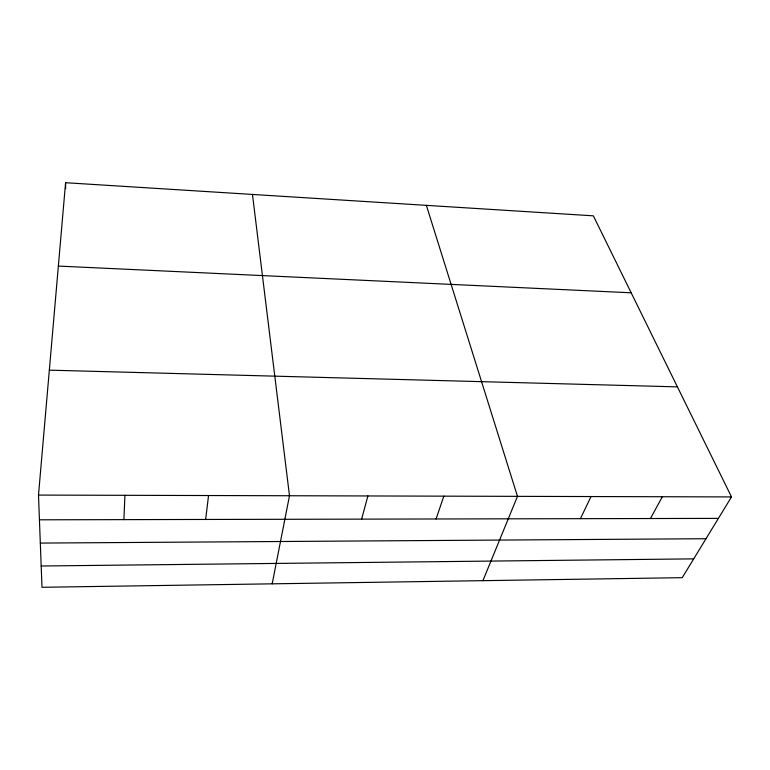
<?xml version="1.0" encoding="UTF-8"?>
<svg xmlns="http://www.w3.org/2000/svg" width="770" height="770" viewBox="0 0 770 770"><rect width="100%" height="100%" fill="white"/><g stroke="black" fill="none" stroke-linecap="round" stroke-linejoin="round"><path stroke-width="1.16" d="M123.893 519.625L124.933 495.312M38.5 495.081L65.585 182.711L593.352 215.831L731.5 496.919L682.23 577.673L41.984 587.289L38.5 495.081L731.5 496.919M205.657 519.461L208.545 495.534M272.176 583.833L289.491 495.745L252.464 194.435M361.631 519.134L367.877 495.957M436.061 518.98L443.838 496.159M482.925 580.667L517.479 496.352L426.368 205.349M580.436 518.672L591.023 496.544M650.448 518.528L662.335 496.737M41.185 565.998L693.703 558.866M40.319 543.081L705.994 538.721M39.434 519.808L718.4 518.383M49.338 370.158L677.417 386.867M58.356 266.074L631.179 292.793M65.585 182.711L65.642 188.65"/></g></svg>
